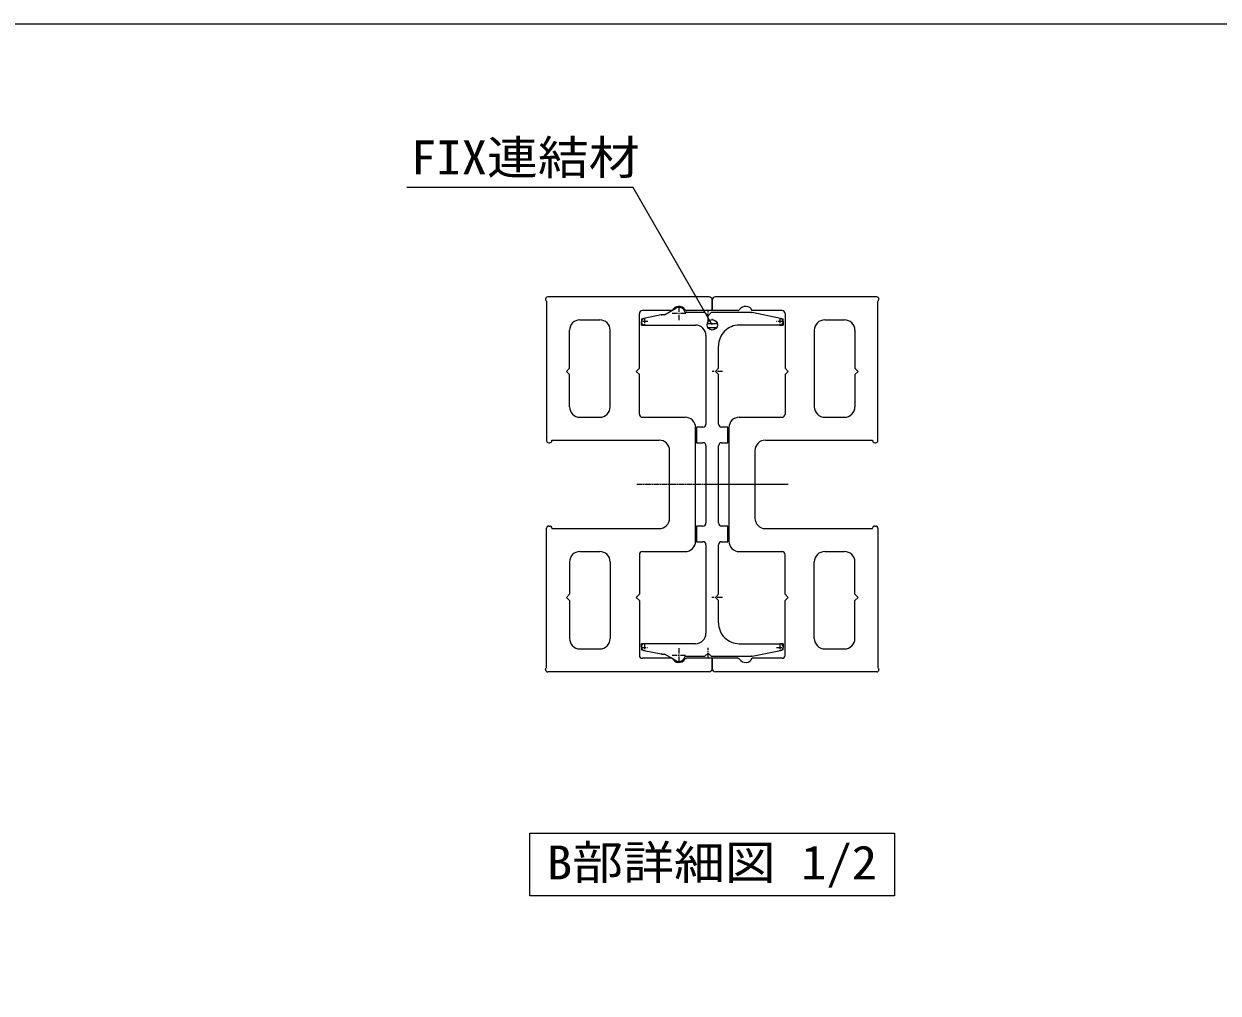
# Model space of a CAD drawing. Units: millimetres, scale not verified. Extents: x -6062 to 6062, y -3045 to 3045.
# Drawn here: x -3683 to -2536, y 1839 to 2770 of the extents above; entities that cross this region are included whole.
import ezdxf
from ezdxf.enums import TextEntityAlignment as Align

# ---------------------------------------------------------------- set-up
doc = ezdxf.new("R2010")
doc.units = ezdxf.units.MM
doc.header["$LTSCALE"] = 20
doc.linetypes.add('CHAIN1', pattern=[8, 5, -1, 1, -1])
doc.linetypes.add('DOUBLE_CHAIN1', pattern=[8.8, 5, -1, 0.6, -0.6, 0.6, -1])
for name, color, linetype, lineweight in [('0-3_2寸法-3', 7, 'Continuous', 9), ('0-4_3一般', 7, 'Continuous', 9), ('0-5_1図面枠', 7, 'Continuous', 9)]:
    doc.layers.add(name, color=color, linetype=linetype, lineweight=lineweight)
doc.styles.add('ＭＳ ゴシック', font='')
doc.styles.get('ＭＳ ゴシック').set_extended_font_data('MS Gothic')

# ---------------------------------------------------------------- blocks, each defined once
blk = doc.blocks.new('グループ-10')
at = {"layer": '0-3_2寸法-3'}
blk.add_lwpolyline([(-21192.5, 38654.4), (-28192.5, 38654.4), (-28192.5, 39854.4), (-21192.5, 39854.4)], close=True, dxfattribs=at)
at = {"layer": '0-3_2寸法-3', "style": 'ＭＳ ゴシック', "width": 1.1}
blk.add_text('B部詳細図 1/2', height=650.9, dxfattribs=at).set_placement((-27868.4, 38772), align=Align.BOTTOM_LEFT)
blk = doc.blocks.new('グループ-17')
at = {"layer": '0-4_3一般'}
for p, q in [((-27892.5, 50114.4), (-27892.5, 50109)), ((-27872.5, 50074.4), (-27872.5, 47394.4)), ((-24752.5, 50154.4), (-27852.5, 50154.4)), ((-24692.5, 50094.4), (-24692.5, 49894.4)), ((-26092.5, 48784.4), (-26092.5, 49834.4)), ((-25459, 49894.4), (-26032.5, 49894.4)), ((-24692.5, 49894.4), (-25182.8, 49894.4)), ((-27232.5, 49714.4), (-26852.5, 49714.4)), ((-27432.5, 48784.4), (-27432.5, 49514.4)), ((-26652.5, 48044.4), (-26652.5, 49514.4)), ((-27432.5, 48784.4), (-27492.5, 48724.4)), ((-27492.5, 48724.4), (-27432.5, 48664.4)), ((-27432.5, 48044.4), (-27432.5, 48664.4)), ((-26092.5, 48784.4), (-26152.5, 48724.4)), ((-26152.5, 48724.4), (-26092.5, 48664.4)), ((-26092.5, 47904.4), (-26092.5, 48664.4)), ((-27232.5, 47844.4), (-26852.5, 47844.4)), ((-26032.5, 47844.4), (-25212.5, 47844.4)), ((-25012.5, 45464.4), (-25012.5, 47644.4)), ((-27832.5, 47354.4), (-27812.5, 47354.4)), ((-25512.5, 45904.4), (-25512.5, 47204.4)), ((-27872.5, 43034.4), (-27872.5, 45714.4)), ((-27832.5, 45754.4), (-27812.5, 45754.4)), ((-27772.5, 45714.4), (-27772.5, 45704.4)), ((-27772.5, 45704.4), (-25712.5, 45704.4)), ((-27232.5, 45264.4), (-26852.5, 45264.4)), ((-26092.5, 45204.4), (-26092.5, 44444.4)), ((-26032.5, 45264.4), (-25212.5, 45264.4)), ((-27432.5, 45064.4), (-27432.5, 44444.4)), ((-26652.5, 45064.4), (-26652.5, 43594.4)), ((-27432.5, 44444.4), (-27492.5, 44384.4)), ((-27492.5, 44384.4), (-27432.5, 44324.4)), ((-27432.5, 44324.4), (-27432.5, 43594.4)), ((-26092.5, 44444.4), (-26152.5, 44384.4)), ((-26152.5, 44384.4), (-26092.5, 44324.4)), ((-26092.5, 44324.4), (-26092.5, 43274.4)), ((-27232.5, 43394.4), (-26852.5, 43394.4)), ((-25459, 43214.4), (-26032.5, 43214.4)), ((-24692.5, 43214.4), (-25182.8, 43214.4)), ((-24692.5, 43014.4), (-24692.5, 43214.4)), ((-27892.5, 42994.4), (-27892.5, 42999.7)), ((-24752.5, 42954.4), (-27852.5, 42954.4))]:
    blk.add_line(p, q, dxfattribs=at)
at = {"layer": '0-4_3一般', "linetype": 'CHAIN1'}
blk.add_line((-24597.7, 46554.4), (-26152.5, 46554.4), dxfattribs=at)
at = {"layer": '0-4_3一般'}
blk.add_lwpolyline([(-27772.5, 47394.4), (-27772.5, 47404.4), (-25712.5, 47404.4)], dxfattribs=at)
for centre, radius, start, end in [((-27852.5, 50114.4), 40, 135, 180), ((-27852.5, 50109), 40, 180, 210), ((-27852.5, 50109), 40, 210, 240), ((-27852.5, 50114.4), 40, 90, 135), ((-24752.5, 50094.4), 60, 45, 90), ((-24752.5, 50094.4), 60, 0, 45), ((-26032.5, 49834.4), 60, 135, 180), ((-26032.5, 49834.4), 60, 90, 135), ((-25332.5, 49834.4), 140, 94.18603, 154.62307), ((-25332.5, 49834.4), 140, 33.74899, 94.18603), ((-25182.8, 49934.4), 40, 213.74899, 241.87449), ((-25182.8, 49934.4), 40, 241.87449, 270), ((-27232.5, 49514.4), 200, 135, 180), ((-27232.5, 49514.4), 200, 90, 135), ((-26852.5, 49514.4), 200, 45, 90), ((-26852.5, 49514.4), 200, 0, 45), ((-27232.5, 48044.4), 200, 180, 225), ((-26852.5, 48044.4), 200, 315, 0), ((-27232.5, 48044.4), 200, 225, 270), ((-26852.5, 48044.4), 200, 270, 315), ((-26032.5, 47904.4), 60, 180, 225), ((-26032.5, 47904.4), 60, 225, 270), ((-25212.5, 47644.4), 200, 45, 90), ((-25212.5, 47644.4), 200, 0, 45), ((-27832.5, 47394.4), 40, 180, 225), ((-27832.5, 47394.4), 40, 225, 270), ((-27812.5, 47394.4), 40, 270, 315), ((-27812.5, 47394.4), 40, 315, 0), ((-25712.5, 47204.4), 200, 45, 90), ((-25712.5, 47204.4), 200, 0, 45), ((-25712.5, 45904.4), 200, 315, 0), ((-27832.5, 45714.4), 40, 135, 180), ((-27832.5, 45714.4), 40, 90, 135), ((-27812.5, 45714.4), 40, 45, 90), ((-27812.5, 45714.4), 40, 0, 45), ((-25712.5, 45904.4), 200, 270, 315), ((-25212.5, 45464.4), 200, 315, 0), ((-27232.5, 45064.4), 200, 135, 180), ((-27232.5, 45064.4), 200, 90, 135), ((-26852.5, 45064.4), 200, 45, 90), ((-26852.5, 45064.4), 200, 0, 45), ((-26032.5, 45204.4), 60, 135, 180), ((-26032.5, 45204.4), 60, 90, 135), ((-25212.5, 45464.4), 200, 270, 315), ((-27232.5, 43594.4), 200, 180, 225), ((-26852.5, 43594.4), 200, 315, 0), ((-27232.5, 43594.4), 200, 225, 270), ((-26852.5, 43594.4), 200, 270, 315), ((-26032.5, 43274.4), 60, 180, 225), ((-26032.5, 43274.4), 60, 225, 270), ((-25332.5, 43274.4), 140, 205.37693, 265.81397), ((-25332.5, 43274.4), 140, 265.81397, 326.25101), ((-25182.8, 43174.4), 40, 118.12551, 146.25101), ((-25182.8, 43174.4), 40, 90, 118.12551), ((-27852.5, 42999.7), 40, 150, 180), ((-27852.5, 42994.4), 40, 180, 225), ((-27852.5, 42999.7), 40, 120, 150), ((-27852.5, 42994.4), 40, 225, 270), ((-24752.5, 43014.4), 60, 270, 315), ((-24752.5, 43014.4), 60, 315, 0)]:
    blk.add_arc(centre, radius, start, end, dxfattribs=at)
blk = doc.blocks.new('グループ-18')
at = {"layer": '0-4_3一般'}
for p, q in [((-21532.5, 50154.4), (-24632.5, 50154.4)), ((-21512.5, 47394.4), (-21512.5, 50074.4)), ((-21492.5, 50109), (-21492.5, 50114.4)), ((-23352.5, 49894.4), (-23926, 49894.4)), ((-23292.5, 49834.4), (-23292.5, 48784.4)), ((-22532.5, 49714.4), (-22152.5, 49714.4)), ((-22732.5, 49514.4), (-22732.5, 48044.4)), ((-21952.5, 49514.4), (-21952.5, 48784.4)), ((-23232.5, 48724.4), (-23292.5, 48784.4)), ((-23292.5, 48664.4), (-23232.5, 48724.4)), ((-23292.5, 48664.4), (-23292.5, 47904.4)), ((-21892.5, 48724.4), (-21952.5, 48784.4)), ((-21952.5, 48664.4), (-21892.5, 48724.4)), ((-21952.5, 48664.4), (-21952.5, 48044.4)), ((-24172.5, 47844.4), (-23352.5, 47844.4)), ((-22532.5, 47844.4), (-22152.5, 47844.4)), ((-24372.5, 47644.4), (-24372.5, 45464.4)), ((-23672.5, 47404.4), (-21612.5, 47404.4)), ((-21612.5, 47404.4), (-21612.5, 47394.4)), ((-21572.5, 47354.4), (-21552.5, 47354.4)), ((-23872.5, 47204.4), (-23872.5, 45904.4)), ((-21572.5, 45754.4), (-21552.5, 45754.4)), ((-21512.5, 45714.4), (-21512.5, 43034.4)), ((-24172.5, 45264.4), (-23352.5, 45264.4)), ((-23292.5, 44444.4), (-23292.5, 45204.4)), ((-22532.5, 45264.4), (-22152.5, 45264.4)), ((-22732.5, 43594.4), (-22732.5, 45064.4)), ((-21952.5, 44444.4), (-21952.5, 45064.4)), ((-23232.5, 44384.4), (-23292.5, 44444.4)), ((-21892.5, 44384.4), (-21952.5, 44444.4)), ((-21952.5, 44324.4), (-21892.5, 44384.4)), ((-21952.5, 43594.4), (-21952.5, 44324.4)), ((-22532.5, 43394.4), (-22152.5, 43394.4)), ((-24692.5, 43214.4), (-24692.5, 43014.4)), ((-24202.2, 43214.4), (-24692.5, 43214.4)), ((-23352.5, 43214.4), (-23926, 43214.4)), ((-21532.5, 42954.4), (-24632.5, 42954.4)), ((-21492.5, 42999.7), (-21492.5, 42994.4))]:
    blk.add_line(p, q, dxfattribs=at)
at = {"layer": '0-4_3一般', "linetype": 'CHAIN1'}
blk.add_line((-23232.5, 46554.4), (-24787.3, 46554.4), dxfattribs=at)
at = {"layer": '0-4_3一般'}
for points in [[(-24202.2, 49894.4), (-24692.5, 49894.4), (-24692.5, 50094.4)], [(-23672.5, 45704.4), (-21612.5, 45704.4), (-21612.5, 45714.4)], [(-23292.5, 43274.4), (-23292.5, 44324.4), (-23232.5, 44384.4)]]:
    blk.add_lwpolyline(points, dxfattribs=at)
for centre, radius, start, end in [((-24632.5, 50094.4), 60, 135, 180), ((-24632.5, 50094.4), 60, 90, 135), ((-21532.5, 50114.4), 40, 45, 90), ((-21532.5, 50109), 40, 300, 330), ((-21532.5, 50114.4), 40, 0, 45), ((-21532.5, 50109), 40, 330, 0), ((-24202.2, 49934.4), 40, 270, 298.12551), ((-24202.2, 49934.4), 40, 298.12551, 326.25101), ((-24052.5, 49834.4), 140, 85.81397, 146.25101), ((-24052.5, 49834.4), 140, 25.37693, 85.81397), ((-23352.5, 49834.4), 60, 45, 90), ((-23352.5, 49834.4), 60, 0, 45), ((-22532.5, 49514.4), 200, 135, 180), ((-22532.5, 49514.4), 200, 90, 135), ((-22152.5, 49514.4), 200, 45, 90), ((-22152.5, 49514.4), 200, 0, 45), ((-22532.5, 48044.4), 200, 180, 225), ((-22152.5, 48044.4), 200, 315, 0), ((-24172.5, 47644.4), 200, 135, 180), ((-24172.5, 47644.4), 200, 90, 135), ((-23352.5, 47904.4), 60, 270, 315), ((-23352.5, 47904.4), 60, 315, 0), ((-22532.5, 48044.4), 200, 225, 270), ((-22152.5, 48044.4), 200, 270, 315), ((-23672.5, 47204.4), 200, 135, 180), ((-23672.5, 47204.4), 200, 90, 135), ((-21572.5, 47394.4), 40, 180, 225), ((-21572.5, 47394.4), 40, 225, 270), ((-21552.5, 47394.4), 40, 270, 315), ((-21552.5, 47394.4), 40, 315, 0), ((-23672.5, 45904.4), 200, 180, 225), ((-23672.5, 45904.4), 200, 225, 270), ((-21572.5, 45714.4), 40, 135, 180), ((-21572.5, 45714.4), 40, 90, 135), ((-21552.5, 45714.4), 40, 45, 90), ((-21552.5, 45714.4), 40, 0, 45), ((-24172.5, 45464.4), 200, 180, 225), ((-24172.5, 45464.4), 200, 225, 270), ((-23352.5, 45204.4), 60, 45, 90), ((-23352.5, 45204.4), 60, 0, 45), ((-22532.5, 45064.4), 200, 135, 180), ((-22532.5, 45064.4), 200, 90, 135), ((-22152.5, 45064.4), 200, 45, 90), ((-22152.5, 45064.4), 200, 0, 45), ((-22532.5, 43594.4), 200, 180, 225), ((-22152.5, 43594.4), 200, 315, 0), ((-22532.5, 43594.4), 200, 225, 270), ((-22152.5, 43594.4), 200, 270, 315), ((-24202.2, 43174.4), 40, 61.87449, 90), ((-24202.2, 43174.4), 40, 33.74899, 61.87449), ((-24052.5, 43274.4), 140, 213.74899, 274.18603), ((-24052.5, 43274.4), 140, 274.18603, 334.62307), ((-23352.5, 43274.4), 60, 270, 315), ((-23352.5, 43274.4), 60, 315, 0), ((-24632.5, 43014.4), 60, 180, 225), ((-24632.5, 43014.4), 60, 225, 270), ((-21532.5, 42994.4), 40, 270, 315), ((-21532.5, 42999.7), 40, 30, 60), ((-21532.5, 42994.4), 40, 315, 0), ((-21532.5, 42999.7), 40, 0, 30)]:
    blk.add_arc(centre, radius, start, end, dxfattribs=at)
blk = doc.blocks.new('グループ-19')
at = {"layer": '0-4_3一般'}
for name in ['グループ-17', 'グループ-18']:
    blk.add_blockref(name, (0, 0), dxfattribs=at)
blk = doc.blocks.new('グループ-20')
at = {"layer": '0-4_3一般'}
for p, q in [((-25671.9, 49810.5), (-26004.3, 49744)), ((-25607.1, 49814.4), (-25632.7, 49814.4)), ((-25607.1, 49814.4), (-25392.5, 49938.3)), ((-24832.6, 49854.4), (-25214.2, 49854.4)), ((-23938.4, 49854.4), (-24712.6, 49854.4)), ((-23380.7, 49744), (-23926.7, 49853.2)), ((-26052.5, 49685.2), (-26052.5, 49674.4)), ((-25992.5, 49614.4), (-25012.5, 49614.4)), ((-23392.5, 49614.4), (-24172.5, 49614.4)), ((-23332.5, 49685.2), (-23332.5, 49674.4)), ((-24812.5, 49414.4), (-24812.5, 47714.4)), ((-24572.5, 48784.4), (-24572.5, 49214.4)), ((-24572.5, 48784.4), (-24632.5, 48724.4)), ((-24572.5, 48784.4), (-24632.5, 48724.4)), ((-24632.5, 48724.4), (-24572.5, 48664.4)), ((-24572.5, 47714.4), (-24572.5, 48664.4)), ((-24812.5, 47294.4), (-24812.5, 45814.4)), ((-24572.5, 45814.4), (-24572.5, 47294.4)), ((-24812.5, 45394.4), (-24812.5, 43694.4)), ((-24572.5, 44444.4), (-24572.5, 45394.4)), ((-24572.5, 44444.4), (-24632.5, 44384.4)), ((-24572.5, 44444.4), (-24632.5, 44384.4)), ((-24632.5, 44384.4), (-24572.5, 44324.4)), ((-24572.5, 43894.4), (-24572.5, 44324.4)), ((-26052.5, 43434.4), (-26052.5, 43423.5)), ((-26004.3, 43364.7), (-25671.9, 43298.2)), ((-25012.5, 43494.4), (-25992.5, 43494.4)), ((-24172.5, 43494.4), (-23392.5, 43494.4)), ((-23926.7, 43255.5), (-23380.7, 43364.7)), ((-23332.5, 43434.4), (-23332.5, 43423.5)), ((-25632.7, 43294.4), (-25607.1, 43294.4)), ((-25392.5, 43170.4), (-25607.1, 43294.4)), ((-25214.2, 43254.4), (-24832.6, 43254.4)), ((-24712.6, 43254.4), (-23938.4, 43254.4))]:
    blk.add_line(p, q, dxfattribs=at)
at = {"layer": '0-4_3一般', "linetype": 'DOUBLE_CHAIN1'}
for p, q in [((-25671.9, 49810.5), (-25652.5, 49814.4)), ((-25632.7, 49814.4), (-25652.5, 49814.4)), ((-23938.4, 49854.4), (-23932.5, 49854.4)), ((-23926.7, 49853.2), (-23932.5, 49854.4)), ((-26052.5, 49734.4), (-26004.3, 49744)), ((-26052.5, 49734.4), (-26052.5, 49685.2)), ((-26052.5, 49614.4), (-26052.5, 49674.4)), ((-26052.5, 49614.4), (-25992.5, 49614.4)), ((-23392.5, 49614.4), (-23332.5, 49614.4)), ((-23380.7, 49744), (-23332.5, 49734.4)), ((-23332.5, 49685.2), (-23332.5, 49734.4)), ((-23332.5, 49674.4), (-23332.5, 49614.4)), ((-25992.5, 43494.4), (-26052.5, 43494.4)), ((-26052.5, 43434.4), (-26052.5, 43494.4)), ((-26052.5, 43423.5), (-26052.5, 43374.4)), ((-26004.3, 43364.7), (-26052.5, 43374.4)), ((-23332.5, 43494.4), (-23392.5, 43494.4)), ((-23332.5, 43374.4), (-23380.7, 43364.7)), ((-23332.5, 43494.4), (-23332.5, 43434.4)), ((-23332.5, 43374.4), (-23332.5, 43423.5)), ((-25652.5, 43294.4), (-25671.9, 43298.2)), ((-25652.5, 43294.4), (-25632.7, 43294.4)), ((-23932.5, 43254.4), (-23938.4, 43254.4)), ((-23932.5, 43254.4), (-23926.7, 43255.5))]:
    blk.add_line(p, q, dxfattribs=at)
at = {"layer": '0-4_3一般', "linetype": 'CHAIN1'}
for p, q in [((-25200.5, 49834.4), (-25464.5, 49834.4)), ((-25332.5, 49966.4), (-25332.5, 49702.4)), ((-24772.6, 49695.6), (-24772.6, 49895.6)), ((-25926.5, 49685.2), (-26058.5, 49685.2)), ((-25992.5, 49751.2), (-25992.5, 49619.2)), ((-23326.5, 49685.2), (-23458.5, 49685.2)), ((-23392.5, 49751.2), (-23392.5, 49619.2)), ((-24492.8, 48724.4), (-24692.8, 48724.4)), ((-23312.5, 46554.4), (-26072.5, 46554.4)), ((-24498.4, 44384.4), (-24699.7, 44384.4)), ((-26058.5, 43423.5), (-25926.5, 43423.5)), ((-25992.5, 43489.5), (-25992.5, 43357.5)), ((-25332.5, 43406.4), (-25332.5, 43142.4)), ((-24772.6, 43213.1), (-24772.6, 43413.1)), ((-23458.5, 43423.5), (-23326.5, 43423.5)), ((-23392.5, 43489.5), (-23392.5, 43357.5)), ((-25464.5, 43274.4), (-25200.5, 43274.4))]:
    blk.add_line(p, q, dxfattribs=at)
at = {"layer": '0-4_3一般'}
for points in [[(-24712.6, 49854.4), (-24772.6, 49794.4), (-24832.6, 49854.4)], [(-24872.5, 47654.4), (-24992.5, 47654.4), (-24992.5, 47354.4), (-24872.5, 47354.4)], [(-24512.5, 47354.4), (-24392.5, 47354.4), (-24392.5, 47654.4), (-24512.5, 47654.4)], [(-24872.5, 45754.4), (-24992.5, 45754.4), (-24992.5, 45454.4), (-24872.5, 45454.4)], [(-24512.5, 45454.4), (-24392.5, 45454.4), (-24392.5, 45754.4), (-24512.5, 45754.4)], [(-24832.6, 43254.4), (-24772.6, 43314.4), (-24712.6, 43254.4)]]:
    blk.add_lwpolyline(points, dxfattribs=at)
for centre, radius, start, end in [((-25632.7, 49614.4), 200, 95.65497, 101.30993), ((-25632.7, 49614.4), 200, 90, 95.65497), ((-25332.5, 49834.4), 120, 105, 120), ((-25332.5, 49834.4), 120, 90, 105), ((-25332.5, 49834.4), 120, 49.79703, 90), ((-25332.5, 49834.4), 120, 9.59407, 49.79703), ((-23938.4, 49794.4), 60, 84.34503, 90), ((-23938.4, 49794.4), 60, 78.69007, 84.34503), ((-25992.5, 49685.2), 60, 140.65497, 180), ((-25992.5, 49674.4), 60, 180, 225), ((-25992.5, 49685.2), 60, 101.30993, 140.65497), ((-25992.5, 49674.4), 60, 225, 270), ((-25012.5, 49414.4), 200, 45, 90), ((-25012.5, 49414.4), 200, 0, 45), ((-24172.5, 49214.4), 400, 90, 135), ((-23392.5, 49674.4), 60, 270, 315), ((-23392.5, 49685.2), 60, 39.34503, 78.69007), ((-23392.5, 49674.4), 60, 315, 0), ((-23392.5, 49685.2), 60, 0, 39.34503), ((-24172.5, 49214.4), 400, 135, 180), ((-24872.5, 47714.4), 60, 315, 0), ((-24512.5, 47714.4), 60, 180, 225), ((-24872.5, 47714.4), 60, 270, 315), ((-24512.5, 47714.4), 60, 225, 270), ((-24872.5, 47294.4), 60, 45, 90), ((-24872.5, 47294.4), 60, 0, 45), ((-24512.5, 47294.4), 60, 135, 180), ((-24512.5, 47294.4), 60, 90, 135), ((-24872.5, 45814.4), 60, 270, 315), ((-24872.5, 45814.4), 60, 315, 0), ((-24512.5, 45814.4), 60, 180, 225), ((-24512.5, 45814.4), 60, 225, 270), ((-24872.5, 45394.4), 60, 45, 90), ((-24872.5, 45394.4), 60, 0, 45), ((-24512.5, 45394.4), 60, 135, 180), ((-24512.5, 45394.4), 60, 90, 135), ((-24172.5, 43894.4), 400, 180, 225), ((-25012.5, 43694.4), 200, 315, 0), ((-24172.5, 43894.4), 400, 225, 270), ((-25992.5, 43434.4), 60, 135, 180), ((-25992.5, 43423.5), 60, 180, 219.34503), ((-25992.5, 43423.5), 60, 219.34503, 258.69007), ((-25992.5, 43434.4), 60, 90, 135), ((-25012.5, 43694.4), 200, 270, 315), ((-23392.5, 43434.4), 60, 45, 90), ((-23392.5, 43423.5), 60, 281.30993, 320.65497), ((-23392.5, 43434.4), 60, 0, 45), ((-23392.5, 43423.5), 60, 320.65497, 0), ((-25632.7, 43494.4), 200, 258.69007, 264.34503), ((-25632.7, 43494.4), 200, 264.34503, 270), ((-25332.5, 43274.4), 120, 240, 255), ((-25332.5, 43274.4), 120, 255, 270), ((-25332.5, 43274.4), 120, 270, 310.20297), ((-25332.5, 43274.4), 120, 310.20297, 350.40593), ((-23938.4, 43314.4), 60, 270, 275.65497), ((-23938.4, 43314.4), 60, 275.65497, 281.30993)]:
    blk.add_arc(centre, radius, start, end, dxfattribs=at)
blk = doc.blocks.new('グループ-21')
at = {"layer": '0-4_3一般'}
for name in ['グループ-19', 'グループ-20']:
    blk.add_blockref(name, (0, 0), dxfattribs=at)
blk = doc.blocks.new('グループ-90')
at = {"layer": '0-5_1図面枠'}
blk.add_lwpolyline([(-80000, 55400), (80000, 55400), (80000, -55400), (-80000, -55400)], close=True, dxfattribs=at)
blk = doc.blocks.new('図面枠')
at = {"layer": '0-5_1図面枠'}
blk.add_blockref('グループ-90', (0, 0), dxfattribs=at)

msp = doc.modelspace()

# ---------------------------------------------------------------- linework, layer by layer
at = {"layer": '0-3_2寸法-3'}
for p, q in [((-3017.23, 2481.98), (-3027.02, 2481.98)), ((-3018.13, 2477.98), (-3026.12, 2477.98)), ((-3021.95, 2485.98), (-3022.3, 2485.98)), ((-3021.95, 2485.98), (-3022.3, 2485.98))]:
    msp.add_line(p, q, dxfattribs=at)
msp.add_lwpolyline([(-3022.12, 2480.99), (-3098.18, 2612.72), (-3315.41, 2612.72)], dxfattribs=at)
msp.add_circle((-3022.12, 2480.99), 5.01, dxfattribs=at)
msp.add_circle((-3022.12, 2480.99), 5.01, dxfattribs=at)

# ---------------------------------------------------------------- block references
at = {"layer": '0-3_2寸法-3', "xscale": 0.05, "yscale": 0.05}
msp.add_blockref('グループ-10', (-1787.5, 0), dxfattribs=at)
at = {"layer": '0-4_3一般', "xscale": 0.05, "yscale": 0.05}
msp.add_blockref('グループ-21', (-1787.5, 0), dxfattribs=at)
at = {"layer": '0-5_1図面枠', "xscale": 0.05, "yscale": 0.05}
msp.add_blockref('図面枠', (-1787.5, 0), dxfattribs=at)

# ---------------------------------------------------------------- texts
at = {"layer": '0-3_2寸法-3', "style": 'ＭＳ ゴシック', "width": 1.1}
msp.add_text('FIX連結材', height=32.55, dxfattribs=at).set_placement((-3311.45, 2615.69), align=Align.BOTTOM_LEFT)

doc.saveas('drawing.dxf')
